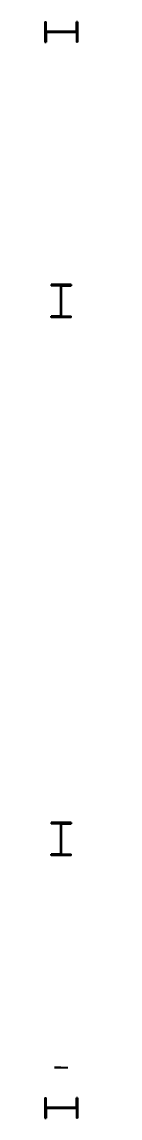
# Model space of a CAD drawing. Extents: x -150 to 68137, y 0 to 1132852.
# Drawn here: x 39856 to 40637, y 699850 to 716150 of the extents above; entities that cross this region are included whole.
import ezdxf
from ezdxf.enums import TextEntityAlignment as Align

# ---------------------------------------------------------------- set-up
doc = ezdxf.new("R2010")
doc.units = 0

msp = doc.modelspace()

# ---------------------------------------------------------------- linework, layer by layer
at = {"layer": 'C1'}
for p, q in [((39856, 716150), (39856, 715850)), ((39856, 716150), (39874, 716150)), ((39856, 716150, 3330), (39856, 715850, 3330)), ((39856, 716150, 3330), (39874, 716150, 3330)), ((39856, 716150, 6460), (39856, 715850, 6460)), ((39856, 716150, 6460), (39874, 716150, 6460)), ((39874, 716005.5), (39874, 716150)), ((39874, 716005.5, 3330), (39874, 716150, 3330)), ((39874, 716005.5, 6460), (39874, 716150, 6460)), ((40326, 716005.5), (40326, 716150)), ((40344, 716150), (40326, 716150)), ((40326, 716005.5, 3330), (40326, 716150, 3330)), ((40344, 716150, 3330), (40326, 716150, 3330)), ((40326, 716005.5, 6460), (40326, 716150, 6460)), ((40344, 716150, 6460), (40326, 716150, 6460)), ((40344, 716150), (40344, 715850)), ((40344, 716150, 3330), (40344, 715850, 3330)), ((40344, 716150, 6460), (40344, 715850, 6460)), ((40326, 716005.5), (39874, 716005.5)), ((39874, 716005.5), (39874, 716005.5)), ((39874, 716005.5), (39874, 716005.5)), ((39874, 716005.5), (39874, 716005.5)), ((40326, 716005.5, 3330), (39874, 716005.5, 3330)), ((39874, 716005.5, 3330), (39874, 716005.5, 3330)), ((39874, 716005.5, 3330), (39874, 716005.5, 3330)), ((39874, 716005.5, 3330), (39874, 716005.5, 3330)), ((40326, 716005.5, 6460), (39874, 716005.5, 6460)), ((39874, 716005.5, 6460), (39874, 716005.5, 6460)), ((39874, 716005.5, 6460), (39874, 716005.5, 6460)), ((39874, 716005.5, 6460), (39874, 716005.5, 6460)), ((40326, 715994.5), (39874, 715994.5)), ((39874, 715994.5), (39874, 715994.5)), ((39874, 715994.5), (39874, 715994.5)), ((39874, 715994.5), (39874, 715994.5)), ((39874, 715994.5), (39874, 715850)), ((40326, 715994.5, 3330), (39874, 715994.5, 3330)), ((39874, 715994.5, 3330), (39874, 715994.5, 3330)), ((39874, 715994.5, 3330), (39874, 715994.5, 3330)), ((39874, 715994.5, 3330), (39874, 715994.5, 3330)), ((39874, 715994.5, 3330), (39874, 715850, 3330)), ((40326, 715994.5, 6460), (39874, 715994.5, 6460)), ((39874, 715994.5, 6460), (39874, 715994.5, 6460)), ((39874, 715994.5, 6460), (39874, 715994.5, 6460)), ((39874, 715994.5, 6460), (39874, 715994.5, 6460)), ((39874, 715994.5, 6460), (39874, 715850, 6460)), ((40326, 716005.5), (40326, 716005.5)), ((40326, 716005.5), (40326, 716005.5)), ((40326, 716005.5), (40326, 716005.5)), ((40326, 716005.5, 3330), (40326, 716005.5, 3330)), ((40326, 716005.5, 3330), (40326, 716005.5, 3330)), ((40326, 716005.5, 3330), (40326, 716005.5, 3330)), ((40326, 716005.5, 6460), (40326, 716005.5, 6460)), ((40326, 716005.5, 6460), (40326, 716005.5, 6460)), ((40326, 716005.5, 6460), (40326, 716005.5, 6460)), ((40326, 715994.5), (40326, 715994.5)), ((40326, 715994.5), (40326, 715994.5)), ((40326, 715994.5), (40326, 715994.5)), ((40326, 715994.5), (40326, 715850)), ((40326, 715994.5, 3330), (40326, 715994.5, 3330)), ((40326, 715994.5, 3330), (40326, 715994.5, 3330)), ((40326, 715994.5, 3330), (40326, 715994.5, 3330)), ((40326, 715994.5, 3330), (40326, 715850, 3330)), ((40326, 715994.5, 6460), (40326, 715994.5, 6460)), ((40326, 715994.5, 6460), (40326, 715994.5, 6460)), ((40326, 715994.5, 6460), (40326, 715994.5, 6460)), ((40326, 715994.5, 6460), (40326, 715850, 6460)), ((39856, 715850), (39874, 715850)), ((39856, 715850, 3330), (39874, 715850, 3330)), ((39856, 715850, 6460), (39874, 715850, 6460)), ((40344, 715850), (40326, 715850)), ((40344, 715850, 3330), (40326, 715850, 3330)), ((40344, 715850, 6460), (40326, 715850, 6460)), ((40250, 712244), (39950, 712244)), ((39950, 712244), (39950, 712226)), ((40250, 712244, 3330), (39950, 712244, 3330)), ((39950, 712244, 3330), (39950, 712226, 3330)), ((40250, 712244, 6460), (39950, 712244, 6460)), ((39950, 712244, 6460), (39950, 712226, 6460)), ((40094.5, 712226), (39950, 712226)), ((40094.5, 712226, 3330), (39950, 712226, 3330)), ((40094.5, 712226, 6460), (39950, 712226, 6460)), ((40094.5, 711774), (40094.5, 712226)), ((40094.5, 712226), (40094.5, 712226)), ((40094.5, 712226), (40094.5, 712226)), ((40094.5, 712226), (40094.5, 712226)), ((40094.5, 711774, 3330), (40094.5, 712226, 3330)), ((40094.5, 712226, 3330), (40094.5, 712226, 3330)), ((40094.5, 712226, 3330), (40094.5, 712226, 3330)), ((40094.5, 712226, 3330), (40094.5, 712226, 3330)), ((40094.5, 711774, 6460), (40094.5, 712226, 6460)), ((40094.5, 712226, 6460), (40094.5, 712226, 6460)), ((40094.5, 712226, 6460), (40094.5, 712226, 6460)), ((40094.5, 712226, 6460), (40094.5, 712226, 6460)), ((40105.5, 711774), (40105.5, 712226)), ((40105.5, 712226), (40105.5, 712226)), ((40105.5, 712226), (40105.5, 712226)), ((40105.5, 712226), (40105.5, 712226)), ((40105.5, 712226), (40250, 712226)), ((40105.5, 711774, 3330), (40105.5, 712226, 3330)), ((40105.5, 712226, 3330), (40105.5, 712226, 3330)), ((40105.5, 712226, 3330), (40105.5, 712226, 3330)), ((40105.5, 712226, 3330), (40105.5, 712226, 3330)), ((40105.5, 712226, 3330), (40250, 712226, 3330)), ((40105.5, 711774, 6460), (40105.5, 712226, 6460)), ((40105.5, 712226, 6460), (40105.5, 712226, 6460)), ((40105.5, 712226, 6460), (40105.5, 712226, 6460)), ((40105.5, 712226, 6460), (40105.5, 712226, 6460)), ((40105.5, 712226, 6460), (40250, 712226, 6460)), ((40250, 712244), (40250, 712226)), ((40250, 712244, 3330), (40250, 712226, 3330)), ((40250, 712244, 6460), (40250, 712226, 6460)), ((40094.5, 711774), (39950, 711774)), ((39950, 711756), (39950, 711774)), ((40094.5, 711774, 3330), (39950, 711774, 3330)), ((39950, 711756, 3330), (39950, 711774, 3330)), ((40094.5, 711774, 6460), (39950, 711774, 6460)), ((39950, 711756, 6460), (39950, 711774, 6460)), ((40250, 711756), (39950, 711756)), ((40250, 711756, 3330), (39950, 711756, 3330)), ((40250, 711756, 6460), (39950, 711756, 6460)), ((40094.5, 711774), (40094.5, 711774)), ((40094.5, 711774), (40094.5, 711774)), ((40094.5, 711774), (40094.5, 711774)), ((40094.5, 711774, 3330), (40094.5, 711774, 3330)), ((40094.5, 711774, 3330), (40094.5, 711774, 3330)), ((40094.5, 711774, 3330), (40094.5, 711774, 3330)), ((40094.5, 711774, 6460), (40094.5, 711774, 6460)), ((40094.5, 711774, 6460), (40094.5, 711774, 6460)), ((40094.5, 711774, 6460), (40094.5, 711774, 6460)), ((40105.5, 711774), (40105.5, 711774)), ((40105.5, 711774), (40105.5, 711774)), ((40105.5, 711774), (40105.5, 711774)), ((40105.5, 711774), (40250, 711774)), ((40105.5, 711774, 3330), (40105.5, 711774, 3330)), ((40105.5, 711774, 3330), (40105.5, 711774, 3330)), ((40105.5, 711774, 3330), (40105.5, 711774, 3330)), ((40105.5, 711774, 3330), (40250, 711774, 3330)), ((40105.5, 711774, 6460), (40105.5, 711774, 6460)), ((40105.5, 711774, 6460), (40105.5, 711774, 6460)), ((40105.5, 711774, 6460), (40105.5, 711774, 6460)), ((40105.5, 711774, 6460), (40250, 711774, 6460)), ((40250, 711756), (40250, 711774)), ((40250, 711756, 3330), (40250, 711774, 3330)), ((40250, 711756, 6460), (40250, 711774, 6460)), ((40250, 704244), (39950, 704244)), ((39950, 704244), (39950, 704226)), ((40250, 704244, 3330), (39950, 704244, 3330)), ((39950, 704244, 3330), (39950, 704226, 3330)), ((40250, 704244, 6460), (39950, 704244, 6460)), ((39950, 704244, 6460), (39950, 704226, 6460)), ((40094.5, 704226), (39950, 704226)), ((40094.5, 704226, 3330), (39950, 704226, 3330)), ((40094.5, 704226, 6460), (39950, 704226, 6460)), ((40094.5, 703774), (40094.5, 704226)), ((40094.5, 704226), (40094.5, 704226)), ((40094.5, 704226), (40094.5, 704226)), ((40094.5, 704226), (40094.5, 704226)), ((40094.5, 703774, 3330), (40094.5, 704226, 3330)), ((40094.5, 704226, 3330), (40094.5, 704226, 3330)), ((40094.5, 704226, 3330), (40094.5, 704226, 3330)), ((40094.5, 704226, 3330), (40094.5, 704226, 3330)), ((40094.5, 703774, 6460), (40094.5, 704226, 6460)), ((40094.5, 704226, 6460), (40094.5, 704226, 6460)), ((40094.5, 704226, 6460), (40094.5, 704226, 6460)), ((40094.5, 704226, 6460), (40094.5, 704226, 6460)), ((40105.5, 703774), (40105.5, 704226)), ((40105.5, 704226), (40105.5, 704226)), ((40105.5, 704226), (40105.5, 704226)), ((40105.5, 704226), (40105.5, 704226)), ((40105.5, 704226), (40250, 704226)), ((40105.5, 703774, 3330), (40105.5, 704226, 3330)), ((40105.5, 704226, 3330), (40105.5, 704226, 3330)), ((40105.5, 704226, 3330), (40105.5, 704226, 3330)), ((40105.5, 704226, 3330), (40105.5, 704226, 3330)), ((40105.5, 704226, 3330), (40250, 704226, 3330)), ((40105.5, 703774, 6460), (40105.5, 704226, 6460)), ((40105.5, 704226, 6460), (40105.5, 704226, 6460)), ((40105.5, 704226, 6460), (40105.5, 704226, 6460)), ((40105.5, 704226, 6460), (40105.5, 704226, 6460)), ((40105.5, 704226, 6460), (40250, 704226, 6460)), ((40250, 704244), (40250, 704226)), ((40250, 704244, 3330), (40250, 704226, 3330)), ((40250, 704244, 6460), (40250, 704226, 6460)), ((40094.5, 703774), (39950, 703774)), ((39950, 703756), (39950, 703774)), ((40094.5, 703774, 3330), (39950, 703774, 3330)), ((39950, 703756, 3330), (39950, 703774, 3330)), ((40094.5, 703774, 6460), (39950, 703774, 6460)), ((39950, 703756, 6460), (39950, 703774, 6460)), ((40250, 703756), (39950, 703756)), ((40250, 703756, 3330), (39950, 703756, 3330)), ((40250, 703756, 6460), (39950, 703756, 6460)), ((40094.5, 703774), (40094.5, 703774)), ((40094.5, 703774), (40094.5, 703774)), ((40094.5, 703774), (40094.5, 703774)), ((40094.5, 703774, 3330), (40094.5, 703774, 3330)), ((40094.5, 703774, 3330), (40094.5, 703774, 3330)), ((40094.5, 703774, 3330), (40094.5, 703774, 3330)), ((40094.5, 703774, 6460), (40094.5, 703774, 6460)), ((40094.5, 703774, 6460), (40094.5, 703774, 6460)), ((40094.5, 703774, 6460), (40094.5, 703774, 6460)), ((40105.5, 703774), (40105.5, 703774)), ((40105.5, 703774), (40105.5, 703774)), ((40105.5, 703774), (40105.5, 703774)), ((40105.5, 703774), (40250, 703774)), ((40105.5, 703774, 3330), (40105.5, 703774, 3330)), ((40105.5, 703774, 3330), (40105.5, 703774, 3330)), ((40105.5, 703774, 3330), (40105.5, 703774, 3330)), ((40105.5, 703774, 3330), (40250, 703774, 3330)), ((40105.5, 703774, 6460), (40105.5, 703774, 6460)), ((40105.5, 703774, 6460), (40105.5, 703774, 6460)), ((40105.5, 703774, 6460), (40105.5, 703774, 6460)), ((40105.5, 703774, 6460), (40250, 703774, 6460)), ((40250, 703756), (40250, 703774)), ((40250, 703756, 3330), (40250, 703774, 3330)), ((40250, 703756, 6460), (40250, 703774, 6460)), ((39856, 700150), (39856, 699850)), ((39856, 700150), (39874, 700150)), ((39856, 700150, 3330), (39856, 699850, 3330)), ((39856, 700150, 3330), (39874, 700150, 3330)), ((39856, 700150, 6460), (39856, 699850, 6460)), ((39856, 700150, 6460), (39874, 700150, 6460)), ((39874, 700005.5), (39874, 700150)), ((39874, 700005.5, 3330), (39874, 700150, 3330)), ((39874, 700005.5, 6460), (39874, 700150, 6460)), ((40326, 700005.5), (40326, 700150)), ((40344, 700150), (40326, 700150)), ((40326, 700005.5, 3330), (40326, 700150, 3330)), ((40344, 700150, 3330), (40326, 700150, 3330)), ((40326, 700005.5, 6460), (40326, 700150, 6460)), ((40344, 700150, 6460), (40326, 700150, 6460)), ((40344, 700150), (40344, 699850)), ((40344, 700150, 3330), (40344, 699850, 3330)), ((40344, 700150, 6460), (40344, 699850, 6460)), ((40326, 700005.5), (39874, 700005.5)), ((39874, 700005.5), (39874, 700005.5)), ((39874, 700005.5), (39874, 700005.5)), ((39874, 700005.5), (39874, 700005.5)), ((40326, 700005.5, 3330), (39874, 700005.5, 3330)), ((39874, 700005.5, 3330), (39874, 700005.5, 3330)), ((39874, 700005.5, 3330), (39874, 700005.5, 3330)), ((39874, 700005.5, 3330), (39874, 700005.5, 3330)), ((40326, 700005.5, 6460), (39874, 700005.5, 6460)), ((39874, 700005.5, 6460), (39874, 700005.5, 6460)), ((39874, 700005.5, 6460), (39874, 700005.5, 6460)), ((39874, 700005.5, 6460), (39874, 700005.5, 6460)), ((40326, 699994.5), (39874, 699994.5)), ((39874, 699994.5), (39874, 699994.5)), ((39874, 699994.5), (39874, 699994.5)), ((39874, 699994.5), (39874, 699994.5)), ((39874, 699994.5), (39874, 699850)), ((40326, 699994.5, 3330), (39874, 699994.5, 3330)), ((39874, 699994.5, 3330), (39874, 699994.5, 3330)), ((39874, 699994.5, 3330), (39874, 699994.5, 3330)), ((39874, 699994.5, 3330), (39874, 699994.5, 3330)), ((39874, 699994.5, 3330), (39874, 699850, 3330)), ((40326, 699994.5, 6460), (39874, 699994.5, 6460)), ((39874, 699994.5, 6460), (39874, 699994.5, 6460)), ((39874, 699994.5, 6460), (39874, 699994.5, 6460)), ((39874, 699994.5, 6460), (39874, 699994.5, 6460)), ((39874, 699994.5, 6460), (39874, 699850, 6460)), ((40326, 700005.5), (40326, 700005.5)), ((40326, 700005.5), (40326, 700005.5)), ((40326, 700005.5), (40326, 700005.5)), ((40326, 700005.5, 3330), (40326, 700005.5, 3330)), ((40326, 700005.5, 3330), (40326, 700005.5, 3330)), ((40326, 700005.5, 3330), (40326, 700005.5, 3330)), ((40326, 700005.5, 6460), (40326, 700005.5, 6460)), ((40326, 700005.5, 6460), (40326, 700005.5, 6460)), ((40326, 700005.5, 6460), (40326, 700005.5, 6460)), ((40326, 699994.5), (40326, 699994.5)), ((40326, 699994.5), (40326, 699994.5)), ((40326, 699994.5), (40326, 699994.5)), ((40326, 699994.5), (40326, 699850)), ((40326, 699994.5, 3330), (40326, 699994.5, 3330)), ((40326, 699994.5, 3330), (40326, 699994.5, 3330)), ((40326, 699994.5, 3330), (40326, 699994.5, 3330)), ((40326, 699994.5, 3330), (40326, 699850, 3330)), ((40326, 699994.5, 6460), (40326, 699994.5, 6460)), ((40326, 699994.5, 6460), (40326, 699994.5, 6460)), ((40326, 699994.5, 6460), (40326, 699994.5, 6460)), ((40326, 699994.5, 6460), (40326, 699850, 6460)), ((39856, 699850), (39874, 699850)), ((39856, 699850, 3330), (39874, 699850, 3330)), ((39856, 699850, 6460), (39874, 699850, 6460)), ((40344, 699850), (40326, 699850)), ((40344, 699850, 3330), (40326, 699850, 3330)), ((40344, 699850, 6460), (40326, 699850, 6460))]:
    msp.add_line(p, q, dxfattribs=at)
at = {"layer": 'G42', "extrusion": (0, 1, 0)}
for p, q in [((40000, 704244, 3530), (40200, 704244, 3530)), ((40000, 704244, 3130), (40200, 704244, 3130)), ((40095.5, 704244, 3516), (40000, 704244, 3516)), ((40000, 704244, 3530), (40000, 704244, 3516)), ((40095.5, 704244, 3144), (40000, 704244, 3144)), ((40000, 704244, 3130), (40000, 704244, 3144)), ((40000, 704244, 6660), (40200, 704244, 6660)), ((40000, 704244, 6260), (40200, 704244, 6260)), ((40095.5, 704244, 6646), (40000, 704244, 6646)), ((40000, 704244, 6660), (40000, 704244, 6646)), ((40095.5, 704244, 6274), (40000, 704244, 6274)), ((40000, 704244, 6260), (40000, 704244, 6274)), ((40000, 704244, 9790), (40200, 704244, 9790)), ((40000, 704244, 9390), (40200, 704244, 9390)), ((40095.5, 704244, 9776), (40000, 704244, 9776)), ((40000, 704244, 9790), (40000, 704244, 9776)), ((40095.5, 704244, 9404), (40000, 704244, 9404)), ((40000, 704244, 9390), (40000, 704244, 9404)), ((40095.5, 704244, 3144), (40095.5, 704244, 3516)), ((40095.5, 704244, 3516), (40095.5, 704244, 3516)), ((40095.5, 704244, 3144), (40095.5, 704244, 3144)), ((40095.5, 704244, 3516), (40095.5, 704244, 3516)), ((40095.5, 704244, 3144), (40095.5, 704244, 3144)), ((40095.5, 704244, 3516), (40095.5, 704244, 3516)), ((40095.5, 704244, 3144), (40095.5, 704244, 3144)), ((40095.5, 704244, 6274), (40095.5, 704244, 6646)), ((40095.5, 704244, 6646), (40095.5, 704244, 6646)), ((40095.5, 704244, 6274), (40095.5, 704244, 6274)), ((40095.5, 704244, 6646), (40095.5, 704244, 6646)), ((40095.5, 704244, 6274), (40095.5, 704244, 6274)), ((40095.5, 704244, 6646), (40095.5, 704244, 6646)), ((40095.5, 704244, 6274), (40095.5, 704244, 6274)), ((40095.5, 704244, 9404), (40095.5, 704244, 9776)), ((40095.5, 704244, 9776), (40095.5, 704244, 9776)), ((40095.5, 704244, 9404), (40095.5, 704244, 9404)), ((40095.5, 704244, 9776), (40095.5, 704244, 9776)), ((40095.5, 704244, 9404), (40095.5, 704244, 9404)), ((40095.5, 704244, 9776), (40095.5, 704244, 9776)), ((40095.5, 704244, 9404), (40095.5, 704244, 9404)), ((40104.5, 704244, 3144), (40104.5, 704244, 3516)), ((40104.5, 704244, 3144), (40104.5, 704244, 3144)), ((40104.5, 704244, 3516), (40104.5, 704244, 3516)), ((40104.5, 704244, 3144), (40104.5, 704244, 3144)), ((40104.5, 704244, 3516), (40104.5, 704244, 3516)), ((40104.5, 704244, 3144), (40104.5, 704244, 3144)), ((40104.5, 704244, 3516), (40104.5, 704244, 3516)), ((40104.5, 704244, 3516), (40200, 704244, 3516)), ((40104.5, 704244, 3144), (40200, 704244, 3144)), ((40104.5, 704244, 6274), (40104.5, 704244, 6646)), ((40104.5, 704244, 6274), (40104.5, 704244, 6274)), ((40104.5, 704244, 6646), (40104.5, 704244, 6646)), ((40104.5, 704244, 6274), (40104.5, 704244, 6274)), ((40104.5, 704244, 6646), (40104.5, 704244, 6646)), ((40104.5, 704244, 6274), (40104.5, 704244, 6274)), ((40104.5, 704244, 6646), (40104.5, 704244, 6646)), ((40104.5, 704244, 6646), (40200, 704244, 6646)), ((40104.5, 704244, 6274), (40200, 704244, 6274)), ((40104.5, 704244, 9404), (40104.5, 704244, 9776)), ((40104.5, 704244, 9404), (40104.5, 704244, 9404)), ((40104.5, 704244, 9776), (40104.5, 704244, 9776)), ((40104.5, 704244, 9404), (40104.5, 704244, 9404)), ((40104.5, 704244, 9776), (40104.5, 704244, 9776)), ((40104.5, 704244, 9404), (40104.5, 704244, 9404)), ((40104.5, 704244, 9776), (40104.5, 704244, 9776)), ((40104.5, 704244, 9776), (40200, 704244, 9776)), ((40104.5, 704244, 9404), (40200, 704244, 9404)), ((40200, 704244, 3530), (40200, 704244, 3516)), ((40200, 704244, 3130), (40200, 704244, 3144)), ((40200, 704244, 6660), (40200, 704244, 6646)), ((40200, 704244, 6260), (40200, 704244, 6274)), ((40200, 704244, 9790), (40200, 704244, 9776)), ((40200, 704244, 9390), (40200, 704244, 9404))]:
    msp.add_line(p, q, dxfattribs=at)
at = {"layer": 'G43', "extrusion": (0, 1, 0)}
for p, q in [((40000, 712244, 3530), (40200, 712244, 3530)), ((40000, 712244, 3130), (40200, 712244, 3130)), ((40096, 712244, 3517), (40000, 712244, 3517)), ((40000, 712244, 3530), (40000, 712244, 3517)), ((40096, 712244, 3143), (40000, 712244, 3143)), ((40000, 712244, 3130), (40000, 712244, 3143)), ((40000, 712244, 6660), (40200, 712244, 6660)), ((40000, 712244, 6260), (40200, 712244, 6260)), ((40096, 712244, 6647), (40000, 712244, 6647)), ((40000, 712244, 6660), (40000, 712244, 6647)), ((40096, 712244, 6273), (40000, 712244, 6273)), ((40000, 712244, 6260), (40000, 712244, 6273)), ((40000, 712244, 9790), (40200, 712244, 9790)), ((40000, 712244, 9390), (40200, 712244, 9390)), ((40096, 712244, 9777), (40000, 712244, 9777)), ((40000, 712244, 9790), (40000, 712244, 9777)), ((40096, 712244, 9403), (40000, 712244, 9403)), ((40000, 712244, 9390), (40000, 712244, 9403)), ((40096, 712244, 3143), (40096, 712244, 3517)), ((40096, 712244, 3517), (40096, 712244, 3517)), ((40096, 712244, 3143), (40096, 712244, 3143)), ((40096, 712244, 3517), (40096, 712244, 3517)), ((40096, 712244, 3143), (40096, 712244, 3143)), ((40096, 712244, 3517), (40096, 712244, 3517)), ((40096, 712244, 3143), (40096, 712244, 3143)), ((40096, 712244, 6273), (40096, 712244, 6647)), ((40096, 712244, 6647), (40096, 712244, 6647)), ((40096, 712244, 6273), (40096, 712244, 6273)), ((40096, 712244, 6647), (40096, 712244, 6647)), ((40096, 712244, 6273), (40096, 712244, 6273)), ((40096, 712244, 6647), (40096, 712244, 6647)), ((40096, 712244, 6273), (40096, 712244, 6273)), ((40096, 712244, 9403), (40096, 712244, 9777)), ((40096, 712244, 9777), (40096, 712244, 9777)), ((40096, 712244, 9403), (40096, 712244, 9403)), ((40096, 712244, 9777), (40096, 712244, 9777)), ((40096, 712244, 9403), (40096, 712244, 9403)), ((40096, 712244, 9777), (40096, 712244, 9777)), ((40096, 712244, 9403), (40096, 712244, 9403)), ((40104, 712244, 3143), (40104, 712244, 3517)), ((40104, 712244, 3143), (40104, 712244, 3143)), ((40104, 712244, 3517), (40104, 712244, 3517)), ((40104, 712244, 3143), (40104, 712244, 3143)), ((40104, 712244, 3517), (40104, 712244, 3517)), ((40104, 712244, 3143), (40104, 712244, 3143)), ((40104, 712244, 3517), (40104, 712244, 3517)), ((40104, 712244, 3517), (40200, 712244, 3517)), ((40104, 712244, 3143), (40200, 712244, 3143)), ((40104, 712244, 6273), (40104, 712244, 6647)), ((40104, 712244, 6273), (40104, 712244, 6273)), ((40104, 712244, 6647), (40104, 712244, 6647)), ((40104, 712244, 6273), (40104, 712244, 6273)), ((40104, 712244, 6647), (40104, 712244, 6647)), ((40104, 712244, 6273), (40104, 712244, 6273)), ((40104, 712244, 6647), (40104, 712244, 6647)), ((40104, 712244, 6647), (40200, 712244, 6647)), ((40104, 712244, 6273), (40200, 712244, 6273)), ((40104, 712244, 9403), (40104, 712244, 9777)), ((40104, 712244, 9403), (40104, 712244, 9403)), ((40104, 712244, 9777), (40104, 712244, 9777)), ((40104, 712244, 9403), (40104, 712244, 9403)), ((40104, 712244, 9777), (40104, 712244, 9777)), ((40104, 712244, 9403), (40104, 712244, 9403)), ((40104, 712244, 9777), (40104, 712244, 9777)), ((40104, 712244, 9777), (40200, 712244, 9777)), ((40104, 712244, 9403), (40200, 712244, 9403)), ((40200, 712244, 3530), (40200, 712244, 3517)), ((40200, 712244, 3130), (40200, 712244, 3143)), ((40200, 712244, 6660), (40200, 712244, 6647)), ((40200, 712244, 6260), (40200, 712244, 6273)), ((40200, 712244, 9790), (40200, 712244, 9777)), ((40200, 712244, 9390), (40200, 712244, 9403)), ((40000, 700600, 3530), (40200, 700600, 3530)), ((40000, 700600, 3130), (40200, 700600, 3130)), ((40096, 700600, 3517), (40000, 700600, 3517)), ((40000, 700600, 3530), (40000, 700600, 3517)), ((40096, 700600, 3143), (40000, 700600, 3143)), ((40000, 700600, 3130), (40000, 700600, 3143)), ((40000, 700600, 6660), (40200, 700600, 6660)), ((40000, 700600, 6260), (40200, 700600, 6260)), ((40096, 700600, 6647), (40000, 700600, 6647)), ((40000, 700600, 6660), (40000, 700600, 6647)), ((40096, 700600, 6273), (40000, 700600, 6273)), ((40000, 700600, 6260), (40000, 700600, 6273)), ((40000, 700600, 9790), (40200, 700600, 9790)), ((40000, 700600, 9390), (40200, 700600, 9390)), ((40096, 700600, 9777), (40000, 700600, 9777)), ((40000, 700600, 9790), (40000, 700600, 9777)), ((40096, 700600, 9403), (40000, 700600, 9403)), ((40000, 700600, 9390), (40000, 700600, 9403)), ((40096, 700600, 3143), (40096, 700600, 3517)), ((40096, 700600, 3517), (40096, 700600, 3517)), ((40096, 700600, 3143), (40096, 700600, 3143)), ((40096, 700600, 3517), (40096, 700600, 3517)), ((40096, 700600, 3143), (40096, 700600, 3143)), ((40096, 700600, 3517), (40096, 700600, 3517)), ((40096, 700600, 3143), (40096, 700600, 3143)), ((40096, 700600, 6273), (40096, 700600, 6647)), ((40096, 700600, 6647), (40096, 700600, 6647)), ((40096, 700600, 6273), (40096, 700600, 6273)), ((40096, 700600, 6647), (40096, 700600, 6647)), ((40096, 700600, 6273), (40096, 700600, 6273)), ((40096, 700600, 6647), (40096, 700600, 6647)), ((40096, 700600, 6273), (40096, 700600, 6273)), ((40096, 700600, 9403), (40096, 700600, 9777)), ((40096, 700600, 9777), (40096, 700600, 9777)), ((40096, 700600, 9403), (40096, 700600, 9403)), ((40096, 700600, 9777), (40096, 700600, 9777)), ((40096, 700600, 9403), (40096, 700600, 9403)), ((40096, 700600, 9777), (40096, 700600, 9777)), ((40096, 700600, 9403), (40096, 700600, 9403)), ((40104, 700600, 3143), (40104, 700600, 3517)), ((40104, 700600, 3143), (40104, 700600, 3143)), ((40104, 700600, 3517), (40104, 700600, 3517)), ((40104, 700600, 3143), (40104, 700600, 3143)), ((40104, 700600, 3517), (40104, 700600, 3517)), ((40104, 700600, 3143), (40104, 700600, 3143)), ((40104, 700600, 3517), (40104, 700600, 3517)), ((40104, 700600, 3517), (40200, 700600, 3517)), ((40104, 700600, 3143), (40200, 700600, 3143)), ((40104, 700600, 6273), (40104, 700600, 6647)), ((40104, 700600, 6273), (40104, 700600, 6273)), ((40104, 700600, 6647), (40104, 700600, 6647)), ((40104, 700600, 6273), (40104, 700600, 6273)), ((40104, 700600, 6647), (40104, 700600, 6647)), ((40104, 700600, 6273), (40104, 700600, 6273)), ((40104, 700600, 6647), (40104, 700600, 6647)), ((40104, 700600, 6647), (40200, 700600, 6647)), ((40104, 700600, 6273), (40200, 700600, 6273)), ((40104, 700600, 9403), (40104, 700600, 9777)), ((40104, 700600, 9403), (40104, 700600, 9403)), ((40104, 700600, 9777), (40104, 700600, 9777)), ((40104, 700600, 9403), (40104, 700600, 9403)), ((40104, 700600, 9777), (40104, 700600, 9777)), ((40104, 700600, 9403), (40104, 700600, 9403)), ((40104, 700600, 9777), (40104, 700600, 9777)), ((40104, 700600, 9777), (40200, 700600, 9777)), ((40104, 700600, 9403), (40200, 700600, 9403)), ((40200, 700600, 3530), (40200, 700600, 3517)), ((40200, 700600, 3130), (40200, 700600, 3143)), ((40200, 700600, 6660), (40200, 700600, 6647)), ((40200, 700600, 6260), (40200, 700600, 6273)), ((40200, 700600, 9790), (40200, 700600, 9777)), ((40200, 700600, 9390), (40200, 700600, 9403))]:
    msp.add_line(p, q, dxfattribs=at)

# ---------------------------------------------------------------- texts
at = {"layer": 'C1', "extrusion": (-1, 0, 0)}
for p in [(-712536.8, 1665, -40636.8), (-712536.8, 4895, -40636.8), (-712536.8, 8025, -40636.8), (-704536.8, 1665, -40636.8), (-704536.8, 4895, -40636.8), (-704536.8, 8025, -40636.8), (-700536.8, 1665, -40636.8), (-700536.8, 4895, -40636.8), (-700536.8, 8025, -40636.8)]:
    msp.add_text('C1', height=400, dxfattribs=at).set_placement(p, align=Align.BOTTOM_CENTER)
at = {"layer": 'G42', "extrusion": (-1, 0, 0)}
for p in [(-708440, 3330, -40540), (-708440, 6460, -40540), (-708440, 9590, -40540)]:
    msp.add_text('G42', height=400, dxfattribs=at).set_placement(p, align=Align.BOTTOM_CENTER)
at = {"layer": 'G43', "extrusion": (-1, 0, 0)}
for p in [(-714440, 3330, -40540), (-714440, 6460, -40540), (-714440, 9590, -40540), (-702440, 3330, -40540), (-702440, 6460, -40540), (-702440, 9590, -40540)]:
    msp.add_text('G43', height=400, dxfattribs=at).set_placement(p, align=Align.BOTTOM_CENTER)

doc.saveas('drawing.dxf')
